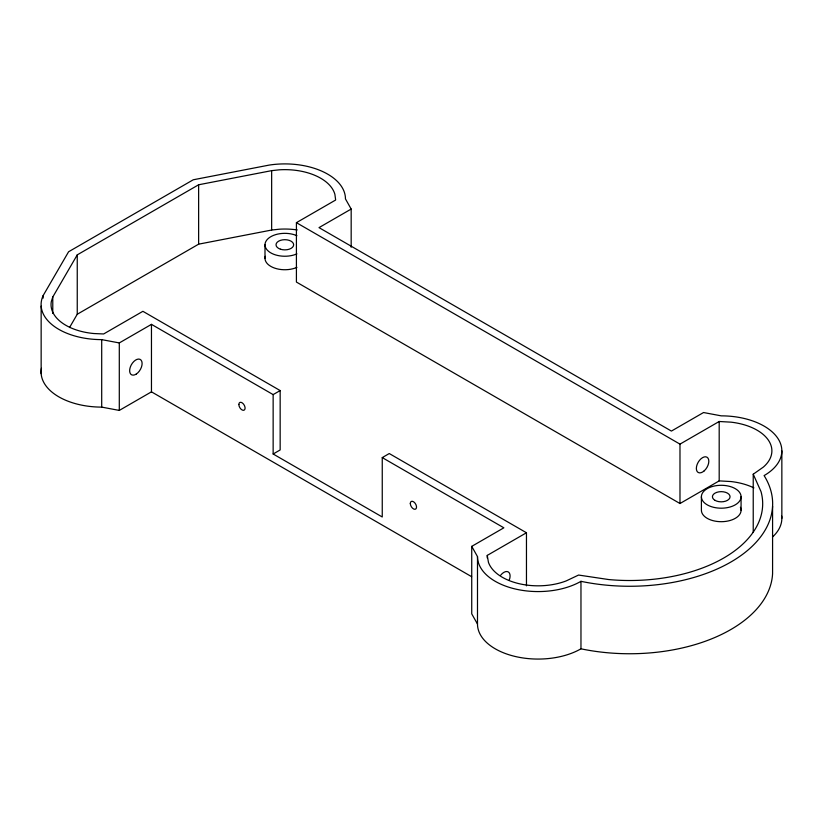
<?xml version="1.0" encoding="UTF-8"?>
<svg xmlns="http://www.w3.org/2000/svg" width="823" height="823" viewBox="0 0 823 823"><rect width="100%" height="100%" fill="white"/><g stroke="black" fill="none" stroke-linecap="round" stroke-linejoin="round"><path stroke-width="1.23" d="M753.909 487.895A50.645 29.237 0 0 0 731.112 481.558L719.189 480.879L679.983 503.522L296.414 282.063L296.414 222.673L335.65 200.02L334.91 194.444A50.666 29.247 0 0 0 279.326 169.816L271.652 170.649L198.631 184.774L77.249 254.863L52.775 297.01L51.345 301.444A50.666 29.247 0 0 0 93.997 333.541L103.647 333.963L142.893 311.31L280.159 390.565L280.159 449.955L273.143 453.998L273.143 394.608L151.463 324.355L119.294 342.934L101.702 339.621A60.614 34.998 0 0 1 43.156 295.57L68.587 251.766L193.271 179.774L269.152 165.094A60.614 34.998 0 0 1 345.454 198.899L351.174 209.052L351.174 247.25M69.523 327.564L77.249 314.252L198.631 244.164L271.652 230.039L279.326 229.206A50.666 29.247 0 0 1 297.237 229.926M753.23 532.337L753.23 474.213L763.343 467.094A50.645 29.237 0 0 0 731.112 422.168L719.189 421.489L679.983 444.132L296.414 222.673M351.174 209.052L319.005 227.621L671.414 431.077L703.542 412.529L721.236 415.852A60.614 34.998 0 0 1 777.231 437.455A60.614 34.998 0 0 1 764.094 475.591A142.976 82.547 0 0 1 730.773 562.088A142.976 82.547 0 0 1 580.966 581.326A60.614 34.998 0 0 1 514.91 588.908A60.614 34.998 0 0 1 477.494 556.585L471.733 546.369L503.861 527.81L382.253 457.598L382.253 516.988L273.143 453.998M41.448 368.303A60.614 34.998 0 0 0 101.702 407.107L119.294 410.42L151.463 391.841L471.63 576.686M273.143 394.608L280.159 390.565M382.253 457.598L389.258 453.545L526.463 532.759L526.463 585.832M487.257 557.922L487.257 555.402L526.463 532.759M772.581 506.196L772.581 573.682A142.976 82.547 0 0 1 580.966 648.812A60.614 34.998 0 0 1 514.91 656.404A60.614 34.998 0 0 1 477.494 624.071L471.733 613.855L471.733 546.369M753.23 474.213L761.008 491.578A133.017 76.796 0 0 1 608.639 579.546L578.569 575.051L566.245 580.894A50.645 29.237 0 0 1 488.43 562.284L487.257 555.402M781.85 450.85L781.85 518.336M741.07 496.742A19.834 11.45 0 0 1 711.319 506.659A19.834 11.45 0 0 1 711.319 486.825A19.834 11.45 0 0 1 741.07 496.742L741.07 510.239M719.189 421.489L719.189 480.879M701.402 496.742L701.402 510.239A19.834 11.45 0 0 0 723.829 521.597A19.834 11.45 0 0 0 740.402 507.277M679.983 444.132L679.983 503.522M580.966 581.326L580.966 648.812M477.494 556.585L477.494 624.071M271.652 170.649L271.652 230.039M264.996 244.791L264.996 258.288M198.631 184.774L198.631 244.164M151.463 324.355L151.463 391.841M119.294 342.934L119.294 410.42M101.702 339.621L101.702 407.107M77.249 254.863L77.249 314.252M52.775 297.01L52.775 313.44M43.156 295.57L43.156 298.121M41.15 306.156L41.15 373.642M781.716 516.052A60.614 34.998 0 0 1 772.56 536.956M296.918 267.372A19.834 11.45 0 0 1 274.543 268.082A19.834 11.45 0 0 1 265.304 256.292M500.744 575.123A8.816 5.092 -60 0 1 508.275 571.923A8.816 5.092 -60 0 1 509.262 580.04M296.918 253.875A19.834 11.45 0 0 1 270.211 252.527A19.834 11.45 0 0 1 270.211 237.055A19.834 11.45 0 0 1 296.918 235.707M715.002 500.343A8.816 5.092 0 0 0 729.754 498.059A8.816 5.092 0 0 0 718.952 491.825A8.816 5.092 0 0 0 715.002 500.343M280.427 249.194A8.816 5.092 0 0 0 293.657 244.791A8.816 5.092 0 0 0 280.427 240.378A8.816 5.092 0 0 0 280.427 249.194M704.169 470.879A8.816 5.092 -60 0 0 707.008 457.207A8.816 5.092 -60 0 0 696.567 466.404A8.816 5.092 -60 0 0 704.169 470.879M238.855 404.505A4.413 2.541 60 0 0 243.536 410.327A4.413 2.541 60 0 0 243.536 404.093A4.413 2.541 60 0 0 238.855 404.505M410.307 503.491A4.413 2.541 60 0 0 414.977 509.303A4.413 2.541 60 0 0 414.977 503.069A4.413 2.541 60 0 0 410.307 503.491M136.299 374.043A8.816 5.092 -60 0 0 141.052 360.104A8.816 5.092 -60 0 0 130.281 367.161A8.816 5.092 -60 0 0 136.299 374.043"/></g></svg>
